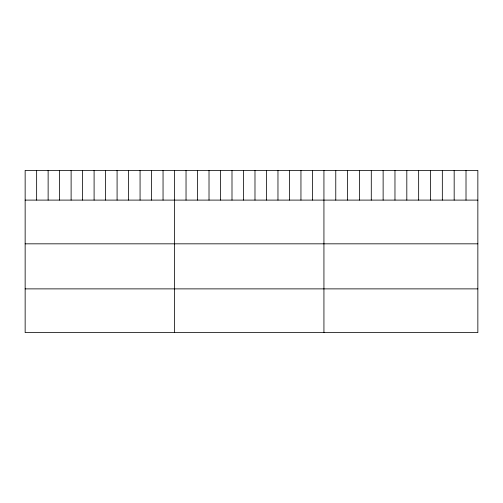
<?xml version="1.0" encoding="UTF-8"?>
<svg xmlns="http://www.w3.org/2000/svg" width="503" height="503" viewBox="0 0 503 503"><rect width="100%" height="100%" fill="white"/><g stroke="black" fill="none" stroke-linecap="round" stroke-linejoin="round"><path stroke-width="0.75" d="M477.85 200.1L477.85 332.602L25.15 332.602L25.15 170.398L477.85 170.398L477.85 200.1L25.15 200.1M25.15 243.829L477.85 243.829M25.15 288.879L477.85 288.879M466.011 170.398L466.011 200.1M454.171 170.398L454.171 200.1M442.332 170.398L442.332 200.1M430.493 170.398L430.493 200.1M418.653 170.398L418.653 200.1M406.814 170.398L406.814 200.1M394.968 170.398L394.968 200.1M383.129 170.398L383.129 200.1M371.289 170.398L371.289 200.1M359.45 170.398L359.45 200.1M347.611 170.398L347.611 200.1M335.771 170.398L335.771 200.1M323.932 170.398L323.932 332.602M312.438 170.398L312.438 200.1M300.951 170.398L300.951 200.1M289.458 170.398L289.458 200.1M277.964 170.398L277.964 200.1M266.477 170.398L266.477 200.1M254.983 170.398L254.983 200.1M243.49 170.398L243.49 200.1M231.996 170.398L231.996 200.1M220.509 170.398L220.509 200.1M209.015 170.398L209.015 200.1M197.522 170.398L197.522 200.1M186.035 170.398L186.035 200.1M174.541 170.398L174.541 332.602M163.047 170.398L163.047 200.1M151.56 170.398L151.56 200.1M140.067 170.398L140.067 200.1M128.573 170.398L128.573 200.1M117.086 170.398L117.086 200.1M105.592 170.398L105.592 200.1M94.099 170.398L94.099 200.1M82.605 170.398L82.605 200.1M71.118 170.398L71.118 200.1M59.624 170.398L59.624 200.1M48.131 170.398L48.131 200.1M36.644 170.398L36.644 200.1"/></g></svg>
